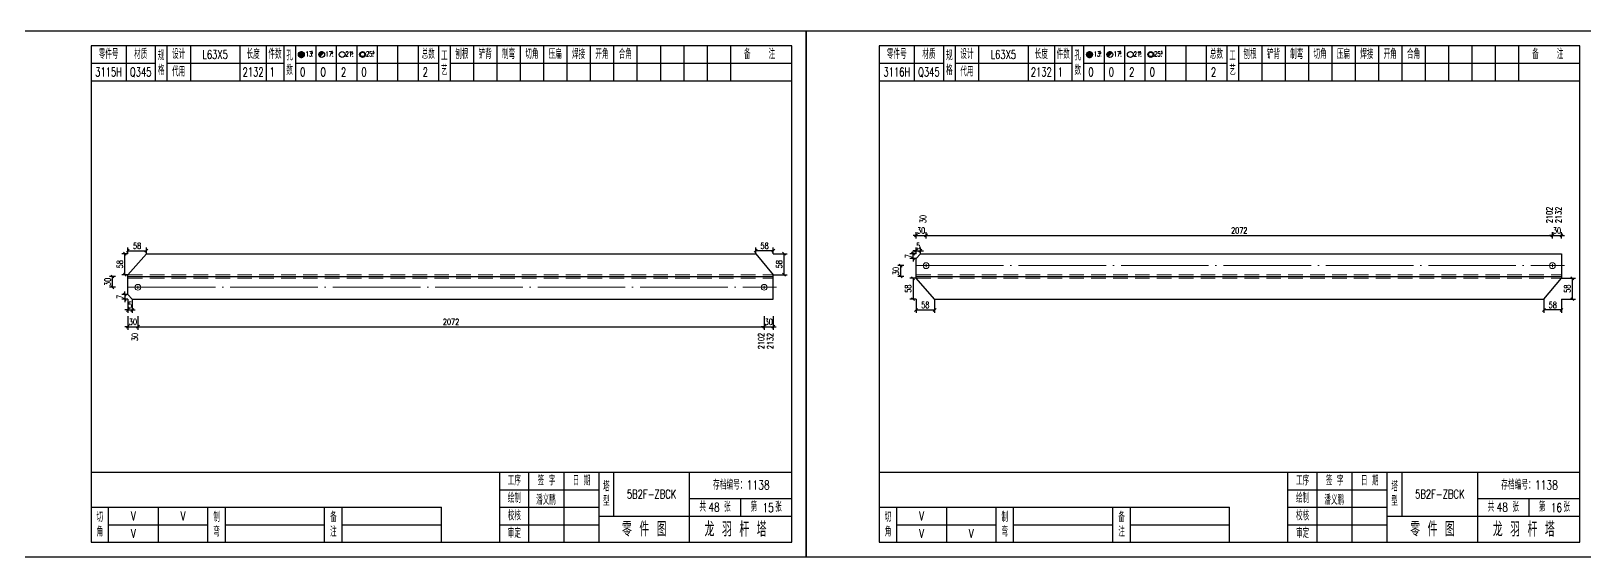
# Model space of a CAD drawing. Header units: millimetres. Extents: x 0 to 30240, y -10896 to -1348.
# Drawn here: x 3784 to 4317, y -9369 to -9189 of the extents above; entities that cross this region are included whole.
import ezdxf
from ezdxf.enums import TextEntityAlignment as Align

# ---------------------------------------------------------------- set-up
doc = ezdxf.new("R2010")
doc.units = ezdxf.units.MM
doc.header["$LTSCALE"] = 20
doc.header["$PDMODE"] = 1
doc.linetypes.add('DASHDOT2X', pattern=[1.75, 1.5, -0.125, 0, -0.125])
doc.linetypes.add('HIDDEN', pattern=[0.375, 0.25, -0.125])
for name, color, linetype, lineweight in [('1', 7, 'Continuous', 25), ('11', 3, 'Continuous', 13), ('2', 1, 'HIDDEN', 13), ('5', 1, 'Continuous', 13), ('7', 2, 'DASHDOT2X', 13)]:
    doc.layers.add(name, color=color, linetype=linetype, lineweight=lineweight)
doc.styles.get("Standard").update_dxf_attribs({"font": 'simplex', "width": 0.7, "bigfont": 'gbhzfs.shx'})
doc.styles.add('SYMBOL_TXT', font='txt.shx', dxfattribs={"width": 0.6})
doc.styles.add('TITLE_TXT', font='simplex.shx', dxfattribs={"width": 0.75, "height": 2.5, "bigfont": 'gbhzfs.shx'})
doc.dimstyles.get("Standard").update_dxf_attribs({"dimtxt": 2.1, "dimasz": 1, "dimexe": 1.05, "dimexo": 0, "dimgap": 0.63, "dimtad": 1, "dimzin": 0, "dimdsep": 46, "dimtxsty": 'standard', "dimblk": 'OBLIQUE', "dimblk1": 'OBLIQUE', "dimblk2": 'OBLIQUE', "dimcen": 0.09, "dimadec": 0, "dimazin": 0, "dimtfac": 1, "dimtdec": 1, "dimtix": 1, "dimtmove": 0, "dimatfit": 3, "dimfxl": 0, "dimtolj": 1, "dimtzin": 0, "dimarcsym": 0})
pattern_1 = [(0, (-3, 0), (0, 0.0125), [])]

# ---------------------------------------------------------------- blocks, each defined once
blk = doc.blocks.new('M12_HOLE')
h = blk.add_hatch()
h.set_pattern_fill('LINE', scale=0.1, style=0)
h.set_pattern_definition(pattern_1)
h.paths.add_polyline_path([(-5, 0, 1), (-1, 0, 1)])
at = {"color": 7}
blk.add_circle((-3, 0), 2, dxfattribs=at)
at = {"color": 7, "attachment_point": 1, "style": 'SYMBOL_TXT'}
for s, insert, char_height, width in [('13\\f??|b0|i0|c0|p54;.', (-0.1, 2.1), 3.5, 5.707), ('5', (3.7, 2.3), 1.8, 2.931)]:
    blk.add_mtext(s, dxfattribs=dict(at, insert=insert, char_height=char_height, width=width))
blk = doc.blocks.new('M16_HOLE')
h = blk.add_hatch()
h.set_pattern_fill('LINE', scale=0.1, style=0)
h.set_pattern_definition(pattern_1)
h.paths.add_polyline_path([(-1.6, 1.4, 0.668179), (-5, 0, 0.198912), (-4.4, -1.4)])
at = {"color": 7}
blk.add_circle((-3, 0), 2, dxfattribs=at)
at = {"color": 7, "attachment_point": 1, "style": 'SYMBOL_TXT'}
for s, insert, char_height, width in [('17.', (-0.4, 2.1), 3.5, 6.316), ('5', (3.6, 2.3), 1.8, 1.822)]:
    blk.add_mtext(s, dxfattribs=dict(at, insert=insert, char_height=char_height, width=width))
blk = doc.blocks.new('M20_HOLE')
at = {"color": 7}
blk.add_circle((-3, 0), 2, dxfattribs=at)
at = {"color": 7, "attachment_point": 1, "style": 'SYMBOL_TXT'}
for s, insert, char_height, width in [('21.', (-0.7, 2), 3.5, 6.074), ('5', (3.3, 2), 1.8, 1.458)]:
    blk.add_mtext(s, dxfattribs=dict(at, insert=insert, char_height=char_height, width=width))
blk = doc.blocks.new('M24_HOLE')
at = {"color": 7}
for radius in [2, 1.5]:
    blk.add_circle((-3, 0), radius, dxfattribs=at)
at = {"color": 7, "attachment_point": 1, "style": 'SYMBOL_TXT'}
for s, insert, char_height, width in [('25.', (-0.7, 2.1), 3.5, 2.429), ('5', (3.9, 2.3), 1.8, 1.944)]:
    blk.add_mtext(s, dxfattribs=dict(at, insert=insert, char_height=char_height, width=width))
blk = doc.blocks.new('JgCard')
for p, q in [((270, 180), (0, 180)), ((0, 180), (0, 0)), ((270, 0), (270, 180)), ((265, 175), (25, 175)), ((25, 175), (25, 5)), ((37, 175), (37, 163)), ((47, 175), (47, 163)), ((51, 175), (51, 163)), ((59, 175), (59, 163)), ((76, 175), (76, 163)), ((85, 175), (85, 163)), ((91, 175), (91, 163)), ((95, 175), (95, 163)), ((102, 175), (102, 163)), ((109, 175), (109, 163)), ((116, 175), (116, 163)), ((123, 175), (123, 163)), ((130, 175), (130, 163)), ((137, 175), (137, 163)), ((144, 175), (144, 163)), ((148, 175), (148, 163)), ((156, 175), (156, 163)), ((164, 175), (164, 163)), ((172, 175), (172, 163)), ((180, 175), (180, 163)), ((188, 175), (188, 163)), ((196, 175), (196, 163)), ((204, 175), (204, 163)), ((212, 175), (212, 163)), ((220, 175), (220, 163)), ((228, 175), (228, 163)), ((236, 175), (236, 163)), ((244, 175), (244, 163)), ((265, 5), (265, 175)), ((25, 169), (47, 169)), ((51, 169), (91, 169)), ((95, 169), (144, 169)), ((148, 169), (265, 169)), ((25, 163), (265, 163)), ((25, 29), (265, 29)), ((165, 5), (165, 29)), ((175, 5), (175, 29)), ((187, 5), (187, 29)), ((199, 5), (199, 29)), ((204, 29), (204, 14)), ((230, 5), (230, 29)), ((165, 23), (199, 23)), ((25, 17), (145, 17)), ((31, 5), (31, 17)), ((48, 17), (48, 5)), ((65, 5), (65, 17)), ((71, 5), (71, 17)), ((105, 5), (105, 17)), ((111, 5), (111, 17)), ((145, 5), (145, 17)), ((165, 17), (199, 17)), ((230, 20), (265, 20)), ((247.5, 20), (247.5, 14)), ((31, 11), (65, 11)), ((71, 11), (105, 11)), ((111, 11), (145, 11)), ((165, 11), (199, 11)), ((199, 14), (265, 14)), ((0, 0), (270, 0)), ((25, 5), (265, 5))]:
    blk.add_line(p, q)
blk.add_lwpolyline([(96.03, 171.99, -1), (98.03, 171.99, -1)], format="xyb", close=True)
blk.add_point((145, 96))
at = {"xscale": 0.5, "yscale": 0.5, "zscale": 0.5}
for name, p in [('M12_HOLE', (98.53, 171.99)), ('M16_HOLE', (105.5, 172)), ('M20_HOLE', (112.5, 172)), ('M24_HOLE', (119.5, 172))]:
    blk.add_blockref(name, p, dxfattribs=at)
at = {"style": 'TITLE_TXT', "width": 0.75}
for s, height, p in [('存档编号：1138', 3.076, (238.02, 23.07)), ('潘义鹏', 3, (177.45, 17.91)), ('龙 羽 杆 塔', 5, (235.17, 6.97))]:
    blk.add_text(s, height=height, dxfattribs=at).set_placement(p)
at = {"attachment_point": 5, "style": 'TITLE_TXT'}
for s, insert, char_height, width in [('零件号', (31, 172), 3, 15), ('材质', (42, 172), 3, 8), ('规格', (49, 169), 3, 4), ('设计', (55, 172), 3, 8), ('长度', (80.5, 172), 3, 8), ('件数', (88, 172), 3, 6), ('孔数', (93, 169), 3, 4), ('总数', (140.5, 172), 3, 7), ('工\\P艺', (146, 169), 3, 4), ('刨根', (152, 172), 3, 8), ('铲背', (160, 172), 3, 8), ('制弯', (168, 172), 3, 8), ('切角', (176, 172), 3, 8), ('压扁', (184, 172), 3, 8), ('焊接', (192, 172), 3, 8), ('开角', (200, 172), 3, 8), ('合角', (208, 172), 3, 8), ('备    注', (254, 172), 3, 22), ('代用', (55, 166), 3, 8), ('工序', (170, 26), 3, 10), ('签 字', (181, 26), 3, 12), ('日 期', (193, 26), 3, 12), ('绘制', (170, 20), 3, 10), ('塔\\P型', (201.5, 21.5), 3, 5), ('共    张', (238.75, 17), 3, 17.5), ('第    张', (256.25, 17), 3, 17.5), ('切\\P角', (28, 11), 3, 6), ('制\\P弯', (68, 11), 3, 6), ('备\\P注', (108, 11), 3, 6), ('校核', (170, 14), 3, 10), ('零 件 图', (214.5, 9.5), 5, 31), ('审定', (170, 8), 3, 10)]:
    blk.add_mtext(s, dxfattribs=dict(at, insert=insert, char_height=char_height, width=width))
blk = doc.blocks.new('M20')
for p, q in [((-0.5, 0), (0.5, 0)), ((0, -0.5), (0, 0.5))]:
    blk.add_line(p, q)
blk.add_circle((0, 0), 1)
blk = doc.blocks.new('_Oblique')
at = {"color": 0, "linetype": 'ByBlock', "lineweight": -2}
blk.add_line((-0.5, -0.5), (0.5, 0.5), dxfattribs=at)
blk = doc.blocks.new('*D5491')
at = {"layer": '11', "color": 0, "lineweight": -2}
for p, q in [((3817.6, -9286.68), (3817.6, -9291.41)), ((3821.04, -9286.68), (3821.04, -9291.41)), ((3817.6, -9290.36), (3816.6, -9290.36)), ((3817.6, -9290.36), (3821.04, -9290.36)), ((3821.04, -9290.36), (3822.04, -9290.36))]:
    blk.add_line(p, q, dxfattribs=at)
at = {"layer": 'Defpoints', "color": 0}
for p in [(3817.6, -9286.68), (3821.04, -9286.68), (3821.04, -9290.36)]:
    blk.add_point(p, dxfattribs=at)
at = {"layer": '11', "color": 0, "lineweight": -2}
blk.add_blockref('_Oblique', (3817.6, -9290.36), dxfattribs=at)
at = {"layer": '11', "color": 0, "lineweight": -2, "rotation": 180}
blk.add_blockref('_Oblique', (3821.04, -9290.36), dxfattribs=at)
at = {"layer": '11', "color": 0, "insert": (3819.32, -9288.68), "char_height": 2.1, "attachment_point": 5}
blk.add_mtext('\\A1;30', dxfattribs=at)
blk = doc.blocks.new('*D5493')
at = {"layer": '11', "color": 0, "lineweight": -2}
for p, q in [((4035.57, -9286.68), (4035.57, -9291.41)), ((4038.7, -9286.68), (4038.7, -9291.41)), ((4035.57, -9290.36), (4034.57, -9290.36)), ((4035.57, -9290.36), (4038.7, -9290.36)), ((4038.7, -9290.36), (4039.7, -9290.36))]:
    blk.add_line(p, q, dxfattribs=at)
at = {"layer": 'Defpoints', "color": 0}
for p in [(4035.57, -9286.68), (4038.7, -9286.68), (4038.7, -9290.36)]:
    blk.add_point(p, dxfattribs=at)
at = {"layer": '11', "color": 0, "lineweight": -2}
blk.add_blockref('_Oblique', (4035.57, -9290.36), dxfattribs=at)
at = {"layer": '11', "color": 0, "lineweight": -2, "rotation": 180}
blk.add_blockref('_Oblique', (4038.7, -9290.36), dxfattribs=at)
at = {"layer": '11', "color": 0, "insert": (4037.13, -9288.68), "char_height": 2.1, "attachment_point": 5}
blk.add_mtext('\\A1;30', dxfattribs=at)
blk = doc.blocks.new('*D5494')
at = {"layer": '11', "color": 0, "lineweight": -2}
for p, q in [((3817.6, -9279.3), (3815.5, -9279.3)), ((3817.6, -9280.91), (3815.5, -9280.91)), ((3816.55, -9279.3), (3816.55, -9278.3)), ((3816.55, -9279.3), (3816.55, -9280.91)), ((3816.55, -9280.91), (3816.55, -9281.91))]:
    blk.add_line(p, q, dxfattribs=at)
at = {"layer": 'Defpoints', "color": 0}
for p in [(3816.55, -9280.91), (3817.6, -9279.3), (3817.6, -9280.91)]:
    blk.add_point(p, dxfattribs=at)
at = {"layer": '11', "color": 0, "lineweight": -2}
for p, rotation in [((3816.55, -9279.3), 270), ((3816.55, -9280.91), 90)]:
    blk.add_blockref('_Oblique', p, dxfattribs=dict(at, rotation=rotation))
at = {"layer": '11', "color": 0, "insert": (3814.87, -9280.11), "char_height": 2.1, "attachment_point": 5, "rotation": 90}
blk.add_mtext('\\A1;7', dxfattribs=at)
blk = doc.blocks.new('*D5495')
at = {"layer": '11', "color": 0, "lineweight": -2}
for p, q in [((3817.6, -9280.91), (3817.6, -9285.63)), ((3819.09, -9280.91), (3819.09, -9285.63)), ((3817.6, -9284.58), (3816.6, -9284.58)), ((3817.6, -9284.58), (3819.09, -9284.58)), ((3819.09, -9284.58), (3820.09, -9284.58))]:
    blk.add_line(p, q, dxfattribs=at)
at = {"layer": 'Defpoints', "color": 0}
for p in [(3817.6, -9280.91), (3819.09, -9280.91), (3819.09, -9284.58)]:
    blk.add_point(p, dxfattribs=at)
at = {"layer": '11', "color": 0, "lineweight": -2}
blk.add_blockref('_Oblique', (3817.6, -9284.58), dxfattribs=at)
at = {"layer": '11', "color": 0, "lineweight": -2, "rotation": 180}
blk.add_blockref('_Oblique', (3819.09, -9284.58), dxfattribs=at)
at = {"layer": '11', "color": 0, "insert": (3818.35, -9282.9), "char_height": 2.1, "attachment_point": 5}
blk.add_mtext('\\A1;5', dxfattribs=at)
blk = doc.blocks.new('*D5499')
at = {"layer": '11', "color": 0, "lineweight": -2}
for p, q in [((4032.69, -9265.37), (4032.69, -9263.27)), ((4038.7, -9264.32), (4032.69, -9264.32)), ((4038.7, -9265.37), (4038.7, -9263.27))]:
    blk.add_line(p, q, dxfattribs=at)
at = {"layer": 'Defpoints', "color": 0}
for p in [(4032.69, -9264.32), (4032.69, -9265.37), (4038.7, -9265.37)]:
    blk.add_point(p, dxfattribs=at)
at = {"layer": '11', "color": 0, "lineweight": -2, "rotation": 180}
blk.add_blockref('_Oblique', (4032.69, -9264.32), dxfattribs=at)
at = {"layer": '11', "color": 0, "lineweight": -2}
blk.add_blockref('_Oblique', (4038.7, -9264.32), dxfattribs=at)
at = {"layer": '11', "color": 0, "insert": (4035.7, -9262.64), "char_height": 2.1, "attachment_point": 5}
blk.add_mtext('\\A1;58', dxfattribs=at)
blk = doc.blocks.new('*D5501')
at = {"layer": '11', "color": 0, "lineweight": -2}
for p, q in [((4087.6, -9259.07), (4086.6, -9259.07)), ((4087.6, -9260.12), (4087.6, -9258.02)), ((4087.6, -9259.07), (4091.04, -9259.07)), ((4091.04, -9260.12), (4091.04, -9258.02)), ((4091.04, -9259.07), (4092.04, -9259.07))]:
    blk.add_line(p, q, dxfattribs=at)
at = {"layer": 'Defpoints', "color": 0}
for p in [(4087.6, -9260.12), (4091.04, -9259.07), (4091.04, -9260.12)]:
    blk.add_point(p, dxfattribs=at)
at = {"layer": '11', "color": 0, "lineweight": -2}
blk.add_blockref('_Oblique', (4087.6, -9259.07), dxfattribs=at)
at = {"layer": '11', "color": 0, "lineweight": -2, "rotation": 180}
blk.add_blockref('_Oblique', (4091.04, -9259.07), dxfattribs=at)
at = {"layer": '11', "color": 0, "insert": (4089.32, -9257.39), "char_height": 2.1, "attachment_point": 5}
blk.add_mtext('\\A1;30', dxfattribs=at)
blk = doc.blocks.new('*D5503')
at = {"layer": '11', "color": 0, "lineweight": -2}
for p, q in [((4305.57, -9259.07), (4304.57, -9259.07)), ((4305.57, -9260.12), (4305.57, -9258.02)), ((4305.57, -9259.07), (4308.7, -9259.07)), ((4308.7, -9260.12), (4308.7, -9258.02)), ((4308.7, -9259.07), (4309.7, -9259.07))]:
    blk.add_line(p, q, dxfattribs=at)
at = {"layer": 'Defpoints', "color": 0}
for p in [(4305.57, -9260.12), (4308.7, -9259.07), (4308.7, -9260.12)]:
    blk.add_point(p, dxfattribs=at)
at = {"layer": '11', "color": 0, "lineweight": -2}
blk.add_blockref('_Oblique', (4305.57, -9259.07), dxfattribs=at)
at = {"layer": '11', "color": 0, "lineweight": -2, "rotation": 180}
blk.add_blockref('_Oblique', (4308.7, -9259.07), dxfattribs=at)
at = {"layer": '11', "color": 0, "insert": (4307.13, -9257.39), "char_height": 2.1, "attachment_point": 5}
blk.add_mtext('\\A1;30', dxfattribs=at)
blk = doc.blocks.new('*D5504')
at = {"layer": '11', "color": 0, "lineweight": -2}
for p, q in [((4087.6, -9273.75), (4085.5, -9273.75)), ((4086.55, -9273.75), (4086.55, -9280.91)), ((4087.6, -9280.91), (4085.5, -9280.91))]:
    blk.add_line(p, q, dxfattribs=at)
at = {"layer": 'Defpoints', "color": 0}
for p in [(4087.6, -9273.75), (4086.55, -9280.91), (4087.6, -9280.91)]:
    blk.add_point(p, dxfattribs=at)
at = {"layer": '11', "color": 0, "lineweight": -2}
for p, rotation in [((4086.55, -9273.75), 90), ((4086.55, -9280.91), 270)]:
    blk.add_blockref('_Oblique', p, dxfattribs=dict(at, rotation=rotation))
at = {"layer": '11', "color": 0, "insert": (4084.87, -9277.33), "char_height": 2.1, "attachment_point": 5, "rotation": 90}
blk.add_mtext('\\A1;58', dxfattribs=at)
blk = doc.blocks.new('*D5506')
at = {"layer": '11', "color": 0, "lineweight": -2}
for p, q in [((4087.6, -9265.37), (4085.5, -9265.37)), ((4086.55, -9265.37), (4086.55, -9264.37)), ((4086.55, -9266.97), (4086.55, -9265.37)), ((4087.6, -9266.97), (4085.5, -9266.97)), ((4086.55, -9266.97), (4086.55, -9267.97))]:
    blk.add_line(p, q, dxfattribs=at)
at = {"layer": 'Defpoints', "color": 0}
for p in [(4086.55, -9265.37), (4087.6, -9265.37), (4087.6, -9266.97)]:
    blk.add_point(p, dxfattribs=at)
at = {"layer": '11', "color": 0, "lineweight": -2}
for p, rotation in [((4086.55, -9265.37), 270), ((4086.55, -9266.97), 90)]:
    blk.add_blockref('_Oblique', p, dxfattribs=dict(at, rotation=rotation))
at = {"layer": '11', "color": 0, "insert": (4084.87, -9266.17), "char_height": 2.1, "attachment_point": 5, "rotation": 90}
blk.add_mtext('\\A1;7', dxfattribs=at)
blk = doc.blocks.new('*D5507')
at = {"layer": '11', "color": 0, "lineweight": -2}
for p, q in [((4087.6, -9264.32), (4086.6, -9264.32)), ((4087.6, -9265.37), (4087.6, -9263.27)), ((4087.6, -9264.32), (4089.09, -9264.32)), ((4089.09, -9265.37), (4089.09, -9263.27)), ((4089.09, -9264.32), (4090.09, -9264.32))]:
    blk.add_line(p, q, dxfattribs=at)
at = {"layer": 'Defpoints', "color": 0}
for p in [(4087.6, -9265.37), (4089.09, -9264.32), (4089.09, -9265.37)]:
    blk.add_point(p, dxfattribs=at)
at = {"layer": '11', "color": 0, "lineweight": -2}
blk.add_blockref('_Oblique', (4087.6, -9264.32), dxfattribs=at)
at = {"layer": '11', "color": 0, "lineweight": -2, "rotation": 180}
blk.add_blockref('_Oblique', (4089.09, -9264.32), dxfattribs=at)
at = {"layer": '11', "color": 0, "insert": (4088.35, -9262.64), "char_height": 2.1, "attachment_point": 5}
blk.add_mtext('\\A1;5', dxfattribs=at)
blk = doc.blocks.new('*D5508')
at = {"layer": '11', "color": 0, "lineweight": -2}
for p, q in [((4308.7, -9273.75), (4313.43, -9273.75)), ((4312.38, -9273.75), (4312.38, -9280.91)), ((4308.7, -9280.91), (4313.43, -9280.91))]:
    blk.add_line(p, q, dxfattribs=at)
at = {"layer": 'Defpoints', "color": 0}
for p in [(4308.7, -9273.75), (4308.7, -9280.91), (4312.38, -9280.91)]:
    blk.add_point(p, dxfattribs=at)
at = {"layer": '11', "color": 0, "lineweight": -2}
for p, rotation in [((4312.38, -9273.75), 90), ((4312.38, -9280.91), 270)]:
    blk.add_blockref('_Oblique', p, dxfattribs=dict(at, rotation=rotation))
at = {"layer": '11', "color": 0, "insert": (4310.7, -9277.33), "char_height": 2.1, "attachment_point": 5, "rotation": 90}
blk.add_mtext('\\A1;58', dxfattribs=at)
blk = doc.blocks.new('*D5509')
at = {"layer": '11', "color": 0, "lineweight": -2}
for p, q in [((4302.69, -9280.91), (4302.69, -9285.63)), ((4308.7, -9280.91), (4308.7, -9285.63)), ((4308.7, -9284.58), (4302.69, -9284.58))]:
    blk.add_line(p, q, dxfattribs=at)
at = {"layer": 'Defpoints', "color": 0}
for p in [(4302.69, -9280.91), (4308.7, -9280.91), (4302.69, -9284.58)]:
    blk.add_point(p, dxfattribs=at)
at = {"layer": '11', "color": 0, "lineweight": -2, "rotation": 180}
blk.add_blockref('_Oblique', (4302.69, -9284.58), dxfattribs=at)
at = {"layer": '11', "color": 0, "lineweight": -2}
blk.add_blockref('_Oblique', (4308.7, -9284.58), dxfattribs=at)
at = {"layer": '11', "color": 0, "insert": (4305.7, -9282.9), "char_height": 2.1, "attachment_point": 5}
blk.add_mtext('\\A1;58', dxfattribs=at)

msp = doc.modelspace()

# ---------------------------------------------------------------- linework, layer by layer
at = {"layer": '1'}
for p, q in [((3817.6, -9272.521), (3823.939, -9265.367)), ((3823.939, -9265.367), (4032.69, -9265.367)), ((4032.69, -9265.367), (4038.7, -9272.521)), ((4087.6, -9266.971), (4089.091, -9265.367)), ((4089.091, -9265.367), (4308.7, -9265.367)), ((4308.7, -9265.367), (4308.7, -9273.137)), ((4087.6, -9273.137), (4087.6, -9266.971)), ((3817.6, -9273.137), (3817.6, -9272.521)), ((3817.6, -9279.304), (3817.6, -9273.137)), ((3817.6, -9273.137), (4038.7, -9273.137)), ((4038.7, -9273.137), (4038.7, -9272.521)), ((4038.7, -9280.907), (4038.7, -9273.137)), ((4087.6, -9273.754), (4087.6, -9273.137)), ((4087.6, -9273.137), (4308.7, -9273.137)), ((4093.939, -9280.907), (4087.6, -9273.754)), ((4302.69, -9280.907), (4308.7, -9273.754)), ((4308.7, -9273.137), (4308.7, -9273.754)), ((3819.091, -9280.907), (3817.6, -9279.304)), ((3819.091, -9280.907), (4038.7, -9280.907)), ((4093.939, -9280.907), (4302.69, -9280.907))]:
    msp.add_line(p, q, dxfattribs=at)
at = {"layer": '2'}
for p, q in [((3817.6, -9272.521), (4038.7, -9272.521)), ((3817.6, -9273.754), (4038.7, -9273.754)), ((4087.6, -9272.521), (4308.7, -9272.521)), ((4087.6, -9273.754), (4308.7, -9273.754))]:
    msp.add_line(p, q, dxfattribs=at)
at = {"layer": '7'}
for p, q in [((4087.6, -9269.437), (4309.769, -9269.437)), ((3817.6, -9276.837), (4039.769, -9276.837))]:
    msp.add_line(p, q, dxfattribs=at)

# ---------------------------------------------------------------- block references
at = {"layer": '1'}
for p in [(3780, -9369.137), (4050, -9369.137)]:
    msp.add_blockref('JgCard', p, dxfattribs=at)
at = {"layer": '5'}
for p in [(4091.04, -9269.437), (4305.569, -9269.437), (3821.04, -9276.837), (4035.569, -9276.837)]:
    msp.add_blockref('M20', p, dxfattribs=at)

# ---------------------------------------------------------------- texts
at = {"style": 'TITLE_TXT', "width": 0.75}
for s, p in [('48', (4016.46, -9353.604)), ('15', (4035.015, -9353.781)), ('48', (4286.46, -9353.604)), ('16', (4305.015, -9353.781))]:
    msp.add_text(s, height=3, dxfattribs=at).set_placement(p)
at = {"layer": '1', "width": 0.7}
for s, p in [('L63X5', (3847.5, -9197.137)), ('L63X5', (4117.5, -9197.137)), ('3115H', (3811, -9203.137)), ('Q345', (3822, -9203.137)), ('2132', (3860.5, -9203.137)), ('1', (3867, -9203.137)), ('0', (3877.5, -9203.137)), ('0', (3884.5, -9203.137)), ('2', (3891.5, -9203.137)), ('0', (3898.5, -9203.137)), ('2', (3919.5, -9203.137)), ('3116H', (4081, -9203.137)), ('Q345', (4092, -9203.137)), ('2132', (4130.5, -9203.137)), ('1', (4137, -9203.137)), ('0', (4147.5, -9203.137)), ('0', (4154.5, -9203.137)), ('2', (4161.5, -9203.137)), ('0', (4168.5, -9203.137)), ('2', (4189.5, -9203.137)), ('V', (3819.5, -9355.137)), ('V', (3836.5, -9355.137)), ('V', (4089.5, -9355.137)), ('V', (3819.5, -9361.137)), ('V', (4089.5, -9361.137)), ('V', (4106.5, -9361.137))]:
    msp.add_text(s, height=3, dxfattribs=at).set_placement(p, align=Align.MIDDLE_CENTER)
for s, p in [('2102', (4305.595, -9254.867)), ('2132', (4308.7, -9254.867)), ('30', (4091.043, -9254.867))]:
    msp.add_text(s, height=2.1, rotation=90, dxfattribs=at).set_placement(p)
for s, p in [('30', (3821.043, -9292.457)), ('2102', (4035.595, -9292.457)), ('2132', (4038.7, -9292.457))]:
    msp.add_text(s, height=2.1, rotation=90, dxfattribs=at).set_placement(p, align=Align.RIGHT)
at = {"layer": '1', "char_height": 3, "width": 26, "attachment_point": 5}
for insert in [(3997, -9347.637), (4267, -9347.637)]:
    msp.add_mtext('5B2F-ZBCK', dxfattribs=dict(at, insert=insert))

# ---------------------------------------------------------------- dimensions: what is measured, and where the dimension line sits
at = {"layer": '1'}
for base, p1, p2 in [((4082.35, -9269.437), (4083.35, -9273.137), (4083.35, -9269.437)), ((3812.35, -9273.137), (3813.35, -9276.837), (3813.35, -9273.137))]:
    msp.add_linear_dim(base=base, p1=p1, p2=p2, angle=90, text='30', dimstyle='standard', dxfattribs=at).render()
at = {"layer": '11'}
for base, p1, p2, text, picture, middle in [((4091.04, -9259.067), (4087.6, -9260.117), (4091.04, -9260.117), '30', '*D5501', (4089.32, -9257.387)), ((4308.7, -9259.067), (4305.569, -9260.117), (4308.7, -9260.117), '30', '*D5503', (4307.134, -9257.387)), ((4032.69, -9264.317), (4038.7, -9265.367), (4032.69, -9265.367), '58', '*D5499', (4035.695, -9262.637)), ((4089.091, -9264.317), (4087.6, -9265.367), (4089.091, -9265.367), '5', '*D5507', (4088.345, -9262.637)), ((3819.091, -9284.582), (3817.6, -9280.907), (3819.091, -9280.907), '5', '*D5495', (3818.345, -9282.902)), ((4302.69, -9284.582), (4308.7, -9280.907), (4302.69, -9280.907), '58', '*D5509', (4305.695, -9282.902)), ((3821.04, -9290.357), (3817.6, -9286.682), (3821.04, -9286.682), '30', '*D5491', (3819.32, -9288.677)), ((4038.7, -9290.357), (4035.569, -9286.682), (4038.7, -9286.682), '30', '*D5493', (4037.134, -9288.677))]:
    dim = msp.add_linear_dim(base=base, p1=p1, p2=p2, text=text, dimstyle='standard', dxfattribs=at)
    dim.commit()
    dim.dimension.update_dxf_attribs({"geometry": picture, "text_midpoint": middle})
for base, p1, p2, text in [((4305.569, -9259.067), (4091.04, -9260.117), (4305.569, -9260.117), '2072'), ((3823.939, -9264.317), (3817.6, -9265.367), (3823.939, -9265.367), '58'), ((4093.939, -9284.582), (4087.6, -9280.907), (4093.939, -9280.907), '58'), ((4035.569, -9290.357), (3821.04, -9286.682), (4035.569, -9286.682), '2072')]:
    msp.add_linear_dim(base=base, p1=p1, p2=p2, text=text, dimstyle='standard', dxfattribs=at).render()
for base, p1, p2 in [((3816.55, -9265.367), (3817.6, -9272.521), (3817.6, -9265.367)), ((4042.375, -9265.367), (4038.7, -9272.521), (4038.7, -9265.367))]:
    msp.add_linear_dim(base=base, p1=p1, p2=p2, angle=90, text='58', dimstyle='standard', dxfattribs=at).render()
for base, p1, p2, text, picture, middle in [((4086.55, -9265.367), (4087.6, -9266.971), (4087.6, -9265.367), '7', '*D5506', (4084.87, -9266.169)), ((4086.55, -9280.907), (4087.6, -9273.754), (4087.6, -9280.907), '58', '*D5504', (4084.87, -9277.331)), ((4312.375, -9280.907), (4308.7, -9273.754), (4308.7, -9280.907), '58', '*D5508', (4310.695, -9277.331)), ((3816.55, -9280.907), (3817.6, -9279.304), (3817.6, -9280.907), '7', '*D5494', (3814.87, -9280.106))]:
    dim = msp.add_linear_dim(base=base, p1=p1, p2=p2, angle=90, text=text, dimstyle='standard', dxfattribs=at)
    dim.commit()
    dim.dimension.update_dxf_attribs({"geometry": picture, "text_midpoint": middle})

doc.saveas('drawing.dxf')
